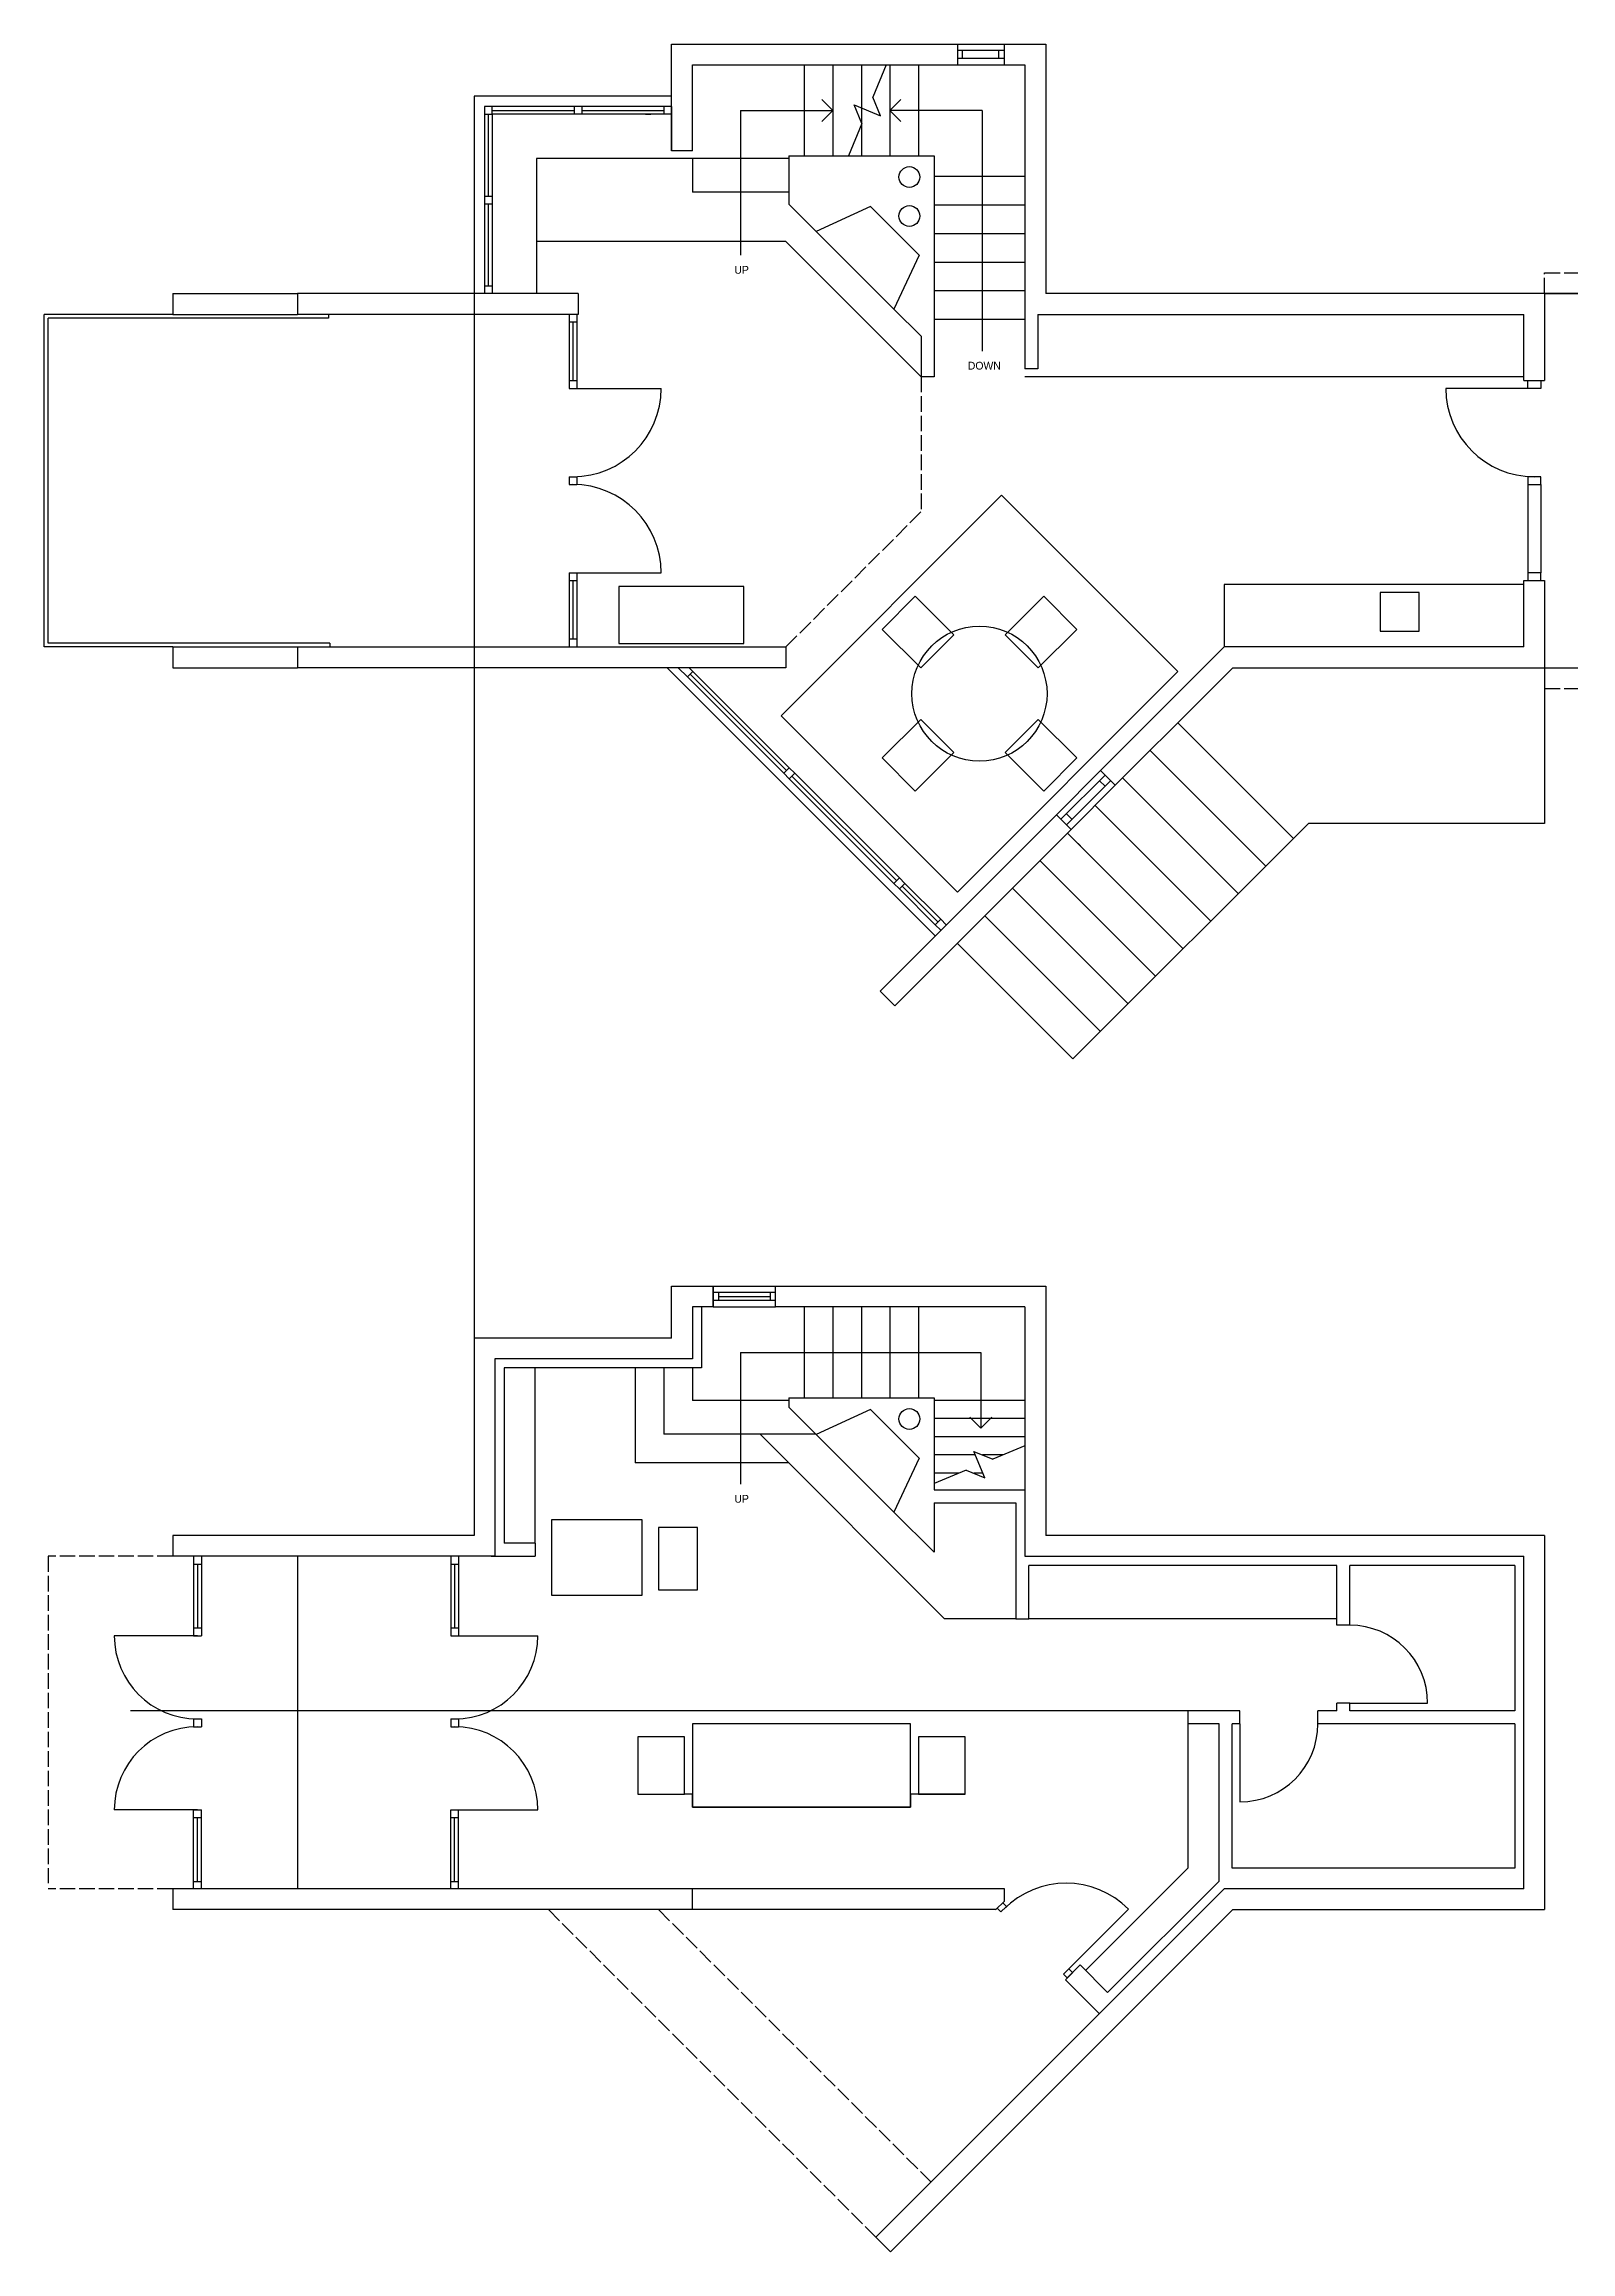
# Model space of a CAD drawing. Header units: inches. Extents: x -16659 to 2747, y 141 to 7454.
# Drawn here: x -5864 to -5276, y 1095 to 1945 of the extents above; entities that cross this region are included whole.
import ezdxf

# ---------------------------------------------------------------- set-up
doc = ezdxf.new("R2010")
doc.units = ezdxf.units.IN
doc.header["$LTSCALE"] = 0.5
doc.header["$MEASUREMENT"] = 0
doc.linetypes.add('ACAD_ISO02W100', pattern=[15, 12, -3])
doc.layers.get('0').update_dxf_attribs({"color": 253})
for name, color, linetype in [('A-doors', 254, 'Continuous'), ('A-Elev-North', 7, 'Continuous'), ('A-Elev-South', 7, 'Continuous'), ('A-furniture', 33, 'Continuous'), ('A-glazing', 252, 'Continuous'), ('A-millwork', 252, 'Continuous'), ('A-soffit', 251, 'ACAD_ISO02W100'), ('A-stairs', 252, 'Continuous'), ('A-text', 254, 'Continuous'), ('A-walls', 7, 'Continuous'), ('construction', 160, 'Continuous')]:
    doc.layers.add(name, color=color, linetype=linetype)

msp = doc.modelspace()

# ---------------------------------------------------------------- linework, layer by layer
for p, q in [((-5166.35, 1849.22), (-5286.35, 1849.22)), ((-5286.35, 1849.22), (-5166.35, 1849.22)), ((-5286.35, 1705.22), (-5166.35, 1705.22))]:
    msp.add_line(p, q)
at = {"layer": 'A-doors'}
for p, q in [((-5661.84, 1841.22), (-5661.84, 1812.72)), ((-5661.84, 1838.3), (-5658.84, 1838.3)), ((-5658.84, 1841.22), (-5658.84, 1812.72)), ((-5661.84, 1815.72), (-5658.84, 1815.72)), ((-5661.84, 1812.72), (-5658.84, 1812.72)), ((-5290.35, 1812.72), (-5324.35, 1812.72)), ((-5292.85, 1812.72), (-5292.85, 1815.72)), ((-5292.85, 1815.72), (-5287.85, 1815.72)), ((-5287.85, 1812.72), (-5292.85, 1812.72)), ((-5287.85, 1815.72), (-5287.85, 1812.72)), ((-5661.84, 1778.72), (-5658.84, 1778.72)), ((-5661.84, 1778.72), (-5661.84, 1775.72)), ((-5658.84, 1778.72), (-5658.84, 1775.72)), ((-5292.85, 1778.72), (-5292.85, 1775.72)), ((-5287.85, 1778.72), (-5292.85, 1778.72)), ((-5287.85, 1775.72), (-5287.85, 1778.72)), ((-5661.84, 1775.72), (-5658.84, 1775.72)), ((-5292.85, 1775.72), (-5287.85, 1775.72)), ((-5661.84, 1741.72), (-5658.84, 1741.72)), ((-5661.84, 1741.72), (-5661.84, 1713.22)), ((-5661.84, 1738.72), (-5658.84, 1738.72)), ((-5658.84, 1741.72), (-5658.84, 1713.22)), ((-5292.85, 1741.72), (-5292.85, 1738.72)), ((-5287.85, 1741.72), (-5292.85, 1741.72)), ((-5292.85, 1738.72), (-5287.85, 1738.72)), ((-5287.85, 1738.72), (-5287.85, 1741.72)), ((-5658.84, 1716.22), (-5661.84, 1716.22)), ((-5674.85, 1368.19), (-5674.85, 1363.19)), ((-5806.35, 1363.19), (-5806.35, 1360.19)), ((-5806.35, 1360.19), (-5803.35, 1360.19)), ((-5803.35, 1363.19), (-5803.35, 1360.19)), ((-5707.35, 1363.19), (-5707.35, 1360.19)), ((-5707.35, 1360.19), (-5704.35, 1360.19)), ((-5704.35, 1363.19), (-5704.35, 1360.19)), ((-5806.35, 1335.61), (-5806.35, 1332.61)), ((-5806.35, 1335.61), (-5803.35, 1335.61)), ((-5803.35, 1335.61), (-5803.35, 1332.61)), ((-5707.35, 1335.61), (-5704.35, 1335.61)), ((-5707.35, 1335.61), (-5707.35, 1332.61)), ((-5704.35, 1335.61), (-5704.35, 1332.61)), ((-5804.85, 1332.61), (-5836.85, 1332.61)), ((-5806.35, 1332.61), (-5803.35, 1332.61)), ((-5707.35, 1332.61), (-5704.35, 1332.61)), ((-5705.85, 1332.61), (-5673.85, 1332.61)), ((-5806.35, 1300.61), (-5803.35, 1300.61)), ((-5806.35, 1300.61), (-5806.35, 1297.61)), ((-5803.35, 1300.61), (-5803.35, 1297.61)), ((-5707.35, 1300.61), (-5707.35, 1297.61)), ((-5707.35, 1300.61), (-5704.35, 1300.61)), ((-5704.35, 1300.61), (-5704.35, 1297.61)), ((-5361.35, 1306.69), (-5331.35, 1306.69)), ((-5806.35, 1297.61), (-5803.35, 1297.61)), ((-5707.35, 1297.61), (-5704.35, 1297.61)), ((-5403.61, 1298.69), (-5403.61, 1268.69)), ((-5804.85, 1265.61), (-5836.85, 1265.61)), ((-5806.35, 1265.61), (-5803.35, 1265.61)), ((-5806.35, 1262.61), (-5806.35, 1265.61)), ((-5806.35, 1262.61), (-5803.35, 1262.61)), ((-5803.35, 1262.61), (-5803.35, 1265.61)), ((-5707.35, 1262.61), (-5707.35, 1265.61)), ((-5707.35, 1265.61), (-5704.35, 1265.61)), ((-5707.35, 1262.61), (-5704.35, 1262.61)), ((-5705.85, 1265.61), (-5673.85, 1265.61)), ((-5704.35, 1262.61), (-5704.35, 1265.61)), ((-5806.35, 1238.02), (-5803.35, 1238.02)), ((-5806.35, 1235.19), (-5806.35, 1238.02)), ((-5803.35, 1235.19), (-5803.35, 1238.02)), ((-5707.35, 1235.19), (-5707.35, 1238.02)), ((-5707.35, 1238.02), (-5704.35, 1238.02)), ((-5704.35, 1235.19), (-5704.35, 1238.02)), ((-5470.49, 1203.36), (-5446.45, 1227.4))]:
    msp.add_line(p, q, dxfattribs=at)
for centre, radius, start, end in [((-5290.35, 1812.72), 34, 180, 270), ((-5361.35, 1306.69), 30, 0, 90), ((-5804.85, 1332.61), 32, 180, 270), ((-5705.85, 1332.61), 32, 270, 0), ((-5804.85, 1265.61), 32, 90, 180), ((-5705.85, 1265.61), 32, 0, 90), ((-5403.61, 1298.69), 30, 270, 0)]:
    msp.add_arc(centre, radius, start, end, dxfattribs=at)
at = {"layer": 'A-Elev-North', "color": 253}
for p, q in [((-5622.35, 1925.22), (-5698.35, 1925.22)), ((-5698.35, 1925.22), (-5698.35, 1849.22)), ((-5577.26, 1901.22), (-5674.35, 1901.22)), ((-5674.35, 1901.22), (-5674.35, 1849.22)), ((-5614.35, 1901.22), (-5614.35, 1888.22)), ((-5577.26, 1888.22), (-5614.35, 1888.22)), ((-5636.35, 1435.69), (-5636.35, 1399.19)), ((-5625.35, 1435.69), (-5625.35, 1410.19)), ((-5614.35, 1435.69), (-5614.35, 1423.19)), ((-5577.26, 1423.19), (-5614.35, 1423.19)), ((-5486.35, 1423.19), (-5521.35, 1423.19)), ((-5566.79, 1410.19), (-5625.35, 1410.19))]:
    msp.add_line(p, q, dxfattribs=at)
at = {"layer": 'A-Elev-North', "color": 252}
for p, q in [((-5659.85, 1921.22), (-5659.85, 1918.22)), ((-5656.85, 1921.22), (-5656.85, 1918.22))]:
    msp.add_line(p, q, dxfattribs=at)
at = {"layer": 'A-Elev-North'}
msp.add_line((-5622.35, 1921.22), (-5622.35, 1904.22), dxfattribs=at)
at = {"layer": 'A-Elev-North', "color": 254}
for p, q in [((-5619.82, 1705.22), (-5616.29, 1701.68)), ((-5614.16, 1703.8), (-5615.58, 1705.22)), ((-5574.96, 1664.6), (-5577.08, 1666.72)), ((-5579.2, 1664.6), (-5577.08, 1662.47)), ((-5577.08, 1662.47), (-5576.02, 1663.53))]:
    msp.add_line(p, q, dxfattribs=at)
at = {"layer": 'A-Elev-North', "color": 7}
for p, q in [((-5534.65, 1624.29), (-5532.53, 1622.17)), ((-5536.77, 1622.17), (-5534.65, 1620.05)), ((-5520.86, 1606.26), (-5518.74, 1604.14)), ((-5518.74, 1608.38), (-5516.62, 1606.26))]:
    msp.add_line(p, q, dxfattribs=at)
at = {"layer": 'A-Elev-South', "color": 253}
for p, q in [((-5814.35, 1849.22), (-5766.35, 1849.22)), ((-5814.35, 1841.22), (-5766.35, 1841.22)), ((-5814.35, 1713.22), (-5766.35, 1713.22)), ((-5766.35, 1713.22), (-5578.35, 1713.22)), ((-5814.35, 1705.22), (-5766.35, 1705.22)), ((-5286.35, 1705.22), (-5286.35, 1645.22)), ((-5427.55, 1684.01), (-5383.01, 1639.47)), ((-5438.16, 1673.41), (-5393.61, 1628.86)), ((-5448.77, 1662.8), (-5404.22, 1618.25)), ((-5459.37, 1652.19), (-5414.83, 1607.65)), ((-5469.98, 1641.59), (-5425.43, 1597.04)), ((-5377.26, 1645.22), (-5467.86, 1554.61)), ((-5286.35, 1645.22), (-5377.26, 1645.22)), ((-5480.59, 1630.98), (-5436.04, 1586.43)), ((-5491.19, 1620.37), (-5446.65, 1575.83)), ((-5501.8, 1609.77), (-5457.25, 1565.22)), ((-5512.41, 1599.16), (-5467.86, 1554.61))]:
    msp.add_line(p, q, dxfattribs=at)
at = {"layer": 'A-Elev-South', "color": 7}
for p, q in [((-5536.47, 1575.1), (-5468.59, 1642.98)), ((-5542.13, 1580.76), (-5536.47, 1575.1))]:
    msp.add_line(p, q, dxfattribs=at)
at = {"layer": 'A-furniture'}
msp.add_line((-5423.61, 1303.69), (-5830.64, 1303.69), dxfattribs=at)
for points in [[(-5580.22, 1686.73), (-5512.34, 1618.85), (-5427.48, 1703.7), (-5495.37, 1771.58)], [(-5668.63, 1348.29), (-5633.63, 1348.29), (-5633.63, 1377.29), (-5668.63, 1377.29)]]:
    msp.add_lwpolyline(points, close=True, dxfattribs=at)
for points in [[(-5642.6, 1736.48), (-5642.6, 1714.48), (-5594.6, 1714.48), (-5594.6, 1736.48), (-5642.6, 1736.48)], [(-5513.75, 1717.84), (-5528.6, 1732.69), (-5541.33, 1719.97), (-5526.48, 1705.12), (-5513.75, 1717.84)], [(-5481.22, 1705.12), (-5466.37, 1719.97), (-5479.1, 1732.69), (-5493.95, 1717.84), (-5481.22, 1705.12)], [(-5513.75, 1672.59), (-5528.6, 1657.74), (-5541.33, 1670.47), (-5526.48, 1685.32), (-5513.75, 1672.59)], [(-5481.22, 1685.32), (-5466.37, 1670.47), (-5479.1, 1657.74), (-5493.95, 1672.59), (-5481.22, 1685.32)], [(-5627.4, 1350.31), (-5612.4, 1350.31), (-5612.4, 1374.31), (-5627.4, 1374.31), (-5627.4, 1350.31)], [(-5509.35, 1271.69), (-5509.35, 1293.69), (-5527.35, 1293.69), (-5527.35, 1271.69), (-5509.35, 1271.69), (-5527.35, 1271.69), (-5530.35, 1271.69), (-5530.35, 1266.69), (-5530.35, 1298.69), (-5614.35, 1298.69), (-5614.35, 1266.69), (-5530.35, 1266.69), (-5614.35, 1266.69), (-5614.35, 1271.69), (-5617.35, 1271.69), (-5617.35, 1293.69), (-5635.35, 1293.69), (-5635.35, 1271.69), (-5617.35, 1271.69)]]:
    msp.add_lwpolyline(points, dxfattribs=at)
msp.add_circle((-5503.85, 1695.22), 26, dxfattribs=at)
at = {"layer": 'A-glazing'}
for p, q in [((-5494.35, 1942.72), (-5512.35, 1942.72)), ((-5494.35, 1939.72), (-5512.35, 1939.72)), ((-5510.35, 1939.72), (-5510.35, 1942.72)), ((-5496.35, 1939.72), (-5496.35, 1942.72)), ((-5698.35, 1925.22), (-5698.35, 1447.19)), ((-5694.35, 1921.22), (-5694.35, 1918.22)), ((-5622.35, 1921.22), (-5694.35, 1921.22)), ((-5691.35, 1918.22), (-5691.35, 1921.22)), ((-5630.35, 1921.22), (-5632.35, 1921.22)), ((-5625.35, 1921.22), (-5625.35, 1918.22)), ((-5694.35, 1918.22), (-5691.35, 1918.22)), ((-5694.35, 1918.22), (-5694.35, 1849.22)), ((-5692.85, 1886.72), (-5692.85, 1918.22)), ((-5691.35, 1919.72), (-5659.85, 1919.72)), ((-5622.35, 1918.22), (-5691.35, 1918.22)), ((-5691.35, 1918.22), (-5691.35, 1849.22)), ((-5656.85, 1919.72), (-5625.35, 1919.72)), ((-5632.35, 1918.22), (-5630.35, 1918.22)), ((-5694.35, 1886.72), (-5691.35, 1886.72)), ((-5694.35, 1883.72), (-5691.35, 1883.72)), ((-5692.85, 1852.22), (-5692.85, 1883.72)), ((-5694.35, 1852.22), (-5691.35, 1852.22)), ((-5814.35, 1841.22), (-5862.35, 1841.22)), ((-5292.85, 1775.72), (-5292.85, 1741.72)), ((-5287.85, 1775.72), (-5287.85, 1741.72)), ((-5520.91, 1601.97), (-5624.11, 1705.17)), ((-5579.2, 1664.6), (-5616.29, 1701.68)), ((-5578.14, 1665.66), (-5615.22, 1702.74)), ((-5577.08, 1666.72), (-5614.16, 1703.8)), ((-5536.77, 1622.17), (-5577.08, 1662.47)), ((-5535.71, 1623.23), (-5576.02, 1663.53)), ((-5534.65, 1624.29), (-5574.96, 1664.6)), ((-5472.48, 1646.87), (-5455.5, 1663.84)), ((-5455.5, 1659.6), (-5457.63, 1661.72)), ((-5468.24, 1646.86), (-5470.36, 1648.98)), ((-5465.02, 1636.65), (-5467.14, 1638.77)), ((-5520.86, 1606.26), (-5534.65, 1620.05)), ((-5519.8, 1607.32), (-5533.59, 1621.11)), ((-5518.74, 1608.38), (-5532.53, 1622.17)), ((-5582.35, 1464.69), (-5606.35, 1464.69)), ((-5582.35, 1461.69), (-5606.35, 1461.69)), ((-5604.35, 1464.69), (-5604.35, 1461.69)), ((-5604.35, 1463.19), (-5584.35, 1463.19)), ((-5584.35, 1464.69), (-5584.35, 1461.69)), ((-5806.35, 1360.19), (-5806.35, 1335.61)), ((-5803.35, 1360.19), (-5803.35, 1335.61)), ((-5766.35, 1363.19), (-5766.35, 1235.19)), ((-5707.35, 1360.19), (-5707.35, 1335.61)), ((-5704.35, 1360.19), (-5704.35, 1335.61)), ((-5806.35, 1238.02), (-5806.35, 1262.61)), ((-5803.35, 1238.02), (-5803.35, 1262.61)), ((-5707.35, 1238.02), (-5707.35, 1262.61)), ((-5704.35, 1238.02), (-5704.35, 1262.61)), ((-5497, 1227.76), (-5495.59, 1226.34)), ((-5493.47, 1228.46), (-5495.59, 1226.34)), ((-5494.88, 1229.88), (-5493.47, 1228.46)), ((-5469.43, 1204.42), (-5471.55, 1202.3)), ((-5471.55, 1202.3), (-5470.13, 1200.89)), ((-5468.01, 1203.01), (-5470.13, 1200.89)), ((-5469.43, 1204.42), (-5468.01, 1203.01))]:
    msp.add_line(p, q, dxfattribs=at)
at = {"layer": 'A-glazing', "color": 254}
for p, q in [((-5616.29, 1701.68), (-5614.16, 1703.8)), ((-5579.2, 1664.6), (-5577.08, 1666.72)), ((-5577.08, 1662.47), (-5574.96, 1664.6)), ((-5536.77, 1622.17), (-5534.65, 1624.29)), ((-5534.65, 1620.05), (-5532.53, 1622.17)), ((-5520.86, 1606.26), (-5518.74, 1608.38))]:
    msp.add_line(p, q, dxfattribs=at)
at = {"layer": 'A-glazing', "color": 253}
for p, q in [((-5474.24, 1648.64), (-5457.27, 1665.61)), ((-5470.35, 1644.75), (-5453.38, 1661.72)), ((-5468.59, 1642.98), (-5451.62, 1659.95))]:
    msp.add_line(p, q, dxfattribs=at)
at = {"layer": 'A-millwork'}
for p, q in [((-5863.85, 1713.22), (-5863.85, 1841.22)), ((-5814.35, 1841.22), (-5863.85, 1841.22)), ((-5862.35, 1714.72), (-5862.35, 1839.72)), ((-5754.35, 1839.72), (-5862.35, 1839.72)), ((-5754.35, 1841.22), (-5754.35, 1839.72)), ((-5294.35, 1817.22), (-5486.35, 1817.22)), ((-5294.35, 1737.22), (-5409.66, 1737.22)), ((-5409.66, 1737.22), (-5409.66, 1713.22)), ((-5334.66, 1734.22), (-5349.66, 1734.22)), ((-5349.66, 1734.22), (-5349.66, 1719.22)), ((-5334.66, 1719.22), (-5334.66, 1734.22)), ((-5349.66, 1719.22), (-5334.66, 1719.22)), ((-5814.35, 1713.22), (-5863.85, 1713.22)), ((-5753.84, 1714.72), (-5862.35, 1714.72)), ((-5753.84, 1714.72), (-5753.84, 1713.22)), ((-5674.85, 1368.19), (-5674.85, 1435.69)), ((-5366.35, 1339.19), (-5484.85, 1339.19)), ((-5423.61, 1298.69), (-5423.61, 1243.16)), ((-5423.61, 1243.16), (-5463, 1203.78))]:
    msp.add_line(p, q, dxfattribs=at)
at = {"layer": 'A-soffit'}
for p, q in [((-5286.35, 1857.22), (-5046.35, 1857.22)), ((-5286.35, 1849.22), (-5286.35, 1857.22)), ((-5526.35, 1817.22), (-5526.35, 1765.22)), ((-5578.35, 1713.22), (-5526.35, 1765.22)), ((-5286.35, 1705.22), (-5286.35, 1697.22)), ((-5286.35, 1697.22), (-5046.35, 1697.22)), ((-5814.35, 1363.19), (-5862.35, 1363.19)), ((-5862.35, 1363.19), (-5862.35, 1237.45)), ((-5814.35, 1235.19), (-5862.35, 1235.19)), ((-5669.77, 1227.19), (-5543.71, 1101.14)), ((-5627.34, 1227.19), (-5522.5, 1122.36))]:
    msp.add_line(p, q, dxfattribs=at)
at = {"layer": 'A-stairs'}
for p, q in [((-5571.31, 1937.22), (-5571.31, 1902.22)), ((-5560.31, 1937.22), (-5560.31, 1902.22)), ((-5549.31, 1937.22), (-5549.31, 1902.22)), ((-5539.81, 1937.22), (-5544.95, 1924.8)), ((-5538.31, 1937.22), (-5538.31, 1902.22)), ((-5527.31, 1937.22), (-5527.31, 1902.22)), ((-5552.14, 1921.82), (-5541.98, 1917.61)), ((-5549.16, 1914.63), (-5552.14, 1921.82)), ((-5541.98, 1917.61), (-5544.95, 1924.8)), ((-5549.16, 1914.63), (-5554.31, 1902.22)), ((-5486.35, 1894.22), (-5521.35, 1894.22)), ((-5486.35, 1883.22), (-5521.35, 1883.22)), ((-5486.35, 1872.22), (-5521.35, 1872.22)), ((-5578.35, 1869.22), (-5674.35, 1869.22)), ((-5526.35, 1817.22), (-5578.35, 1869.22)), ((-5486.35, 1861.22), (-5521.35, 1861.22)), ((-5486.35, 1850.22), (-5521.35, 1850.22)), ((-5486.35, 1839.22), (-5521.35, 1839.22)), ((-5571.31, 1459.19), (-5571.31, 1424.19)), ((-5560.31, 1459.19), (-5560.31, 1424.19)), ((-5549.31, 1459.19), (-5549.31, 1424.19)), ((-5538.31, 1459.19), (-5538.31, 1424.19)), ((-5527.31, 1459.19), (-5527.31, 1424.19)), ((-5486.35, 1416.19), (-5521.35, 1416.19)), ((-5588.26, 1410.19), (-5517.26, 1339.19)), ((-5486.35, 1409.19), (-5521.35, 1409.19)), ((-5505.39, 1402.19), (-5521.35, 1402.19)), ((-5505.96, 1403.57), (-5498.77, 1400.59)), ((-5501.75, 1393.41), (-5505.96, 1403.57)), ((-5494.9, 1402.19), (-5502.64, 1402.19)), ((-5486.35, 1405.74), (-5498.77, 1400.59)), ((-5577.26, 1399.19), (-5636.35, 1399.19)), ((-5508.93, 1396.38), (-5521.35, 1391.24)), ((-5511.8, 1395.19), (-5521.35, 1395.19)), ((-5508.93, 1396.38), (-5501.75, 1393.41)), ((-5502.49, 1395.19), (-5506.06, 1395.19)), ((-5489.85, 1339.19), (-5517.26, 1339.19))]:
    msp.add_line(p, q, dxfattribs=at)
at = {"layer": 'A-text'}
for p, q in [((-5560.31, 1919.72), (-5564.55, 1923.96)), ((-5538.31, 1919.72), (-5534.06, 1923.96)), ((-5595.81, 1919.72), (-5560.31, 1919.72)), ((-5595.81, 1919.72), (-5595.81, 1863.98)), ((-5560.31, 1919.72), (-5564.55, 1915.47)), ((-5538.31, 1919.72), (-5534.06, 1915.47)), ((-5502.81, 1919.72), (-5538.31, 1919.72)), ((-5502.81, 1919.72), (-5502.81, 1827.08)), ((-5595.81, 1441.69), (-5503.35, 1441.69)), ((-5595.81, 1441.69), (-5595.81, 1390.96)), ((-5503.35, 1412.54), (-5507.59, 1416.78)), ((-5503.35, 1412.54), (-5499.11, 1416.78))]:
    msp.add_line(p, q, dxfattribs=at)
at = {"layer": 'A-walls'}
for p, q in [((-5622.35, 1945.22), (-5512.35, 1945.22)), ((-5622.35, 1904.22), (-5622.35, 1945.22)), ((-5512.35, 1945.22), (-5512.35, 1937.22)), ((-5494.35, 1945.22), (-5478.35, 1945.22)), ((-5494.35, 1945.22), (-5494.35, 1937.22)), ((-5478.35, 1945.22), (-5478.35, 1849.22)), ((-5614.35, 1937.22), (-5512.35, 1937.22)), ((-5614.35, 1904.22), (-5614.35, 1937.22)), ((-5494.35, 1937.22), (-5486.35, 1937.22)), ((-5486.35, 1937.22), (-5486.35, 1820.22)), ((-5614.35, 1904.22), (-5622.35, 1904.22)), ((-5577.26, 1902.22), (-5521.35, 1902.22)), ((-5577.26, 1902.22), (-5577.26, 1883.68)), ((-5521.35, 1902.22), (-5521.35, 1817.22)), ((-5566.79, 1873.22), (-5577.26, 1883.68)), ((-5545.85, 1882.78), (-5566.66, 1873.08)), ((-5527.12, 1864.05), (-5545.85, 1882.78)), ((-5566.79, 1873.22), (-5536.82, 1843.24)), ((-5527.12, 1864.05), (-5536.82, 1843.24)), ((-5658.35, 1849.22), (-5766.35, 1849.22)), ((-5766.35, 1849.22), (-5766.35, 1841.22)), ((-5658.35, 1849.22), (-5658.35, 1841.22)), ((-5286.35, 1849.22), (-5478.35, 1849.22)), ((-5286.35, 1849.22), (-5286.35, 1815.72)), ((-5658.35, 1841.22), (-5766.35, 1841.22)), ((-5526.35, 1832.77), (-5536.82, 1843.24)), ((-5481.35, 1841.22), (-5294.35, 1841.22)), ((-5481.35, 1841.22), (-5481.35, 1820.22)), ((-5294.35, 1815.72), (-5294.35, 1841.22)), ((-5526.35, 1832.77), (-5526.35, 1817.22)), ((-5481.35, 1820.22), (-5486.35, 1820.22)), ((-5521.35, 1817.22), (-5526.35, 1817.22)), ((-5294.35, 1815.72), (-5286.35, 1815.72)), ((-5294.35, 1738.72), (-5286.35, 1738.72)), ((-5294.35, 1713.22), (-5294.35, 1738.72)), ((-5286.35, 1738.72), (-5286.35, 1705.22)), ((-5766.35, 1713.22), (-5766.35, 1705.22)), ((-5578.35, 1713.22), (-5578.35, 1705.22)), ((-5457.27, 1665.61), (-5409.66, 1713.22)), ((-5294.35, 1713.22), (-5409.66, 1713.22)), ((-5578.35, 1705.22), (-5766.35, 1705.22)), ((-5406.35, 1705.22), (-5417.67, 1693.89)), ((-5406.35, 1705.22), (-5286.35, 1705.22)), ((-5417.67, 1693.89), (-5451.62, 1659.95)), ((-5451.62, 1659.95), (-5457.27, 1665.61)), ((-5542.13, 1580.76), (-5474.24, 1648.64)), ((-5468.59, 1642.98), (-5474.24, 1648.64)), ((-5622.35, 1447.19), (-5622.35, 1467.19)), ((-5622.35, 1467.19), (-5606.35, 1467.19)), ((-5606.35, 1459.19), (-5606.35, 1467.19)), ((-5606.35, 1467.19), (-5606.35, 1459.19)), ((-5582.35, 1459.19), (-5582.35, 1467.19)), ((-5582.35, 1467.19), (-5478.35, 1467.19)), ((-5478.35, 1467.19), (-5478.35, 1371.19)), ((-5614.35, 1459.19), (-5614.35, 1439.19)), ((-5606.35, 1459.19), (-5614.35, 1459.19)), ((-5610.85, 1459.19), (-5610.85, 1435.69)), ((-5486.35, 1459.19), (-5582.35, 1459.19)), ((-5486.35, 1459.19), (-5486.35, 1363.19)), ((-5698.35, 1447.19), (-5698.35, 1371.19)), ((-5622.35, 1447.19), (-5698.35, 1447.19)), ((-5690.35, 1439.19), (-5690.35, 1363.19)), ((-5614.35, 1439.19), (-5690.35, 1439.19)), ((-5503.35, 1441.69), (-5503.35, 1412.54)), ((-5610.85, 1435.69), (-5686.85, 1435.69)), ((-5686.85, 1435.69), (-5686.85, 1368.19)), ((-5577.26, 1424.19), (-5577.26, 1420.66)), ((-5577.26, 1424.19), (-5521.35, 1424.19)), ((-5566.79, 1410.19), (-5577.26, 1420.66)), ((-5545.85, 1419.76), (-5566.66, 1410.06)), ((-5527.12, 1401.02), (-5545.85, 1419.76)), ((-5521.35, 1424.19), (-5521.35, 1388.75)), ((-5566.79, 1410.19), (-5536.82, 1380.22)), ((-5527.12, 1401.02), (-5536.82, 1380.22)), ((-5521.35, 1388.75), (-5486.35, 1388.75)), ((-5521.35, 1364.75), (-5536.82, 1380.22)), ((-5521.35, 1383.75), (-5521.35, 1364.75)), ((-5521.35, 1383.75), (-5489.85, 1383.75)), ((-5489.85, 1383.75), (-5489.85, 1339.19)), ((-5698.35, 1371.19), (-5814.35, 1371.19)), ((-5814.35, 1371.19), (-5814.35, 1363.19)), ((-5674.85, 1368.19), (-5686.85, 1368.19)), ((-5286.35, 1371.19), (-5478.35, 1371.19)), ((-5286.35, 1371.19), (-5286.35, 1227.19)), ((-5690.35, 1363.19), (-5814.35, 1363.19)), ((-5691.85, 1363.19), (-5674.85, 1363.19)), ((-5486.35, 1363.19), (-5294.35, 1363.19)), ((-5484.85, 1339.19), (-5484.85, 1359.69)), ((-5366.35, 1359.69), (-5484.85, 1359.69)), ((-5366.35, 1336.69), (-5366.35, 1359.69)), ((-5361.35, 1336.69), (-5361.35, 1359.69)), ((-5297.85, 1359.69), (-5361.35, 1359.69)), ((-5297.85, 1359.69), (-5297.85, 1303.69)), ((-5294.35, 1235.19), (-5294.35, 1363.19)), ((-5489.85, 1339.19), (-5484.85, 1339.19)), ((-5361.35, 1336.69), (-5366.35, 1336.69)), ((-5423.61, 1303.69), (-5423.61, 1298.69)), ((-5403.61, 1303.69), (-5423.61, 1303.69)), ((-5403.61, 1298.69), (-5403.61, 1303.69)), ((-5366.35, 1303.69), (-5373.61, 1303.69)), ((-5373.61, 1298.69), (-5373.61, 1303.69)), ((-5366.35, 1303.69), (-5373.61, 1303.69)), ((-5361.35, 1306.69), (-5366.35, 1306.69)), ((-5366.35, 1303.69), (-5366.35, 1306.69)), ((-5361.35, 1303.69), (-5361.35, 1306.69)), ((-5297.85, 1303.69), (-5361.35, 1303.69)), ((-5411.61, 1298.69), (-5423.61, 1298.69)), ((-5411.61, 1238.19), (-5411.61, 1298.69)), ((-5403.61, 1298.69), (-5406.61, 1298.69)), ((-5403.61, 1298.69), (-5406.61, 1298.69)), ((-5406.61, 1243.19), (-5406.61, 1298.69)), ((-5297.85, 1298.69), (-5373.61, 1298.69)), ((-5297.85, 1298.69), (-5297.85, 1243.19)), ((-5297.85, 1243.19), (-5406.61, 1243.19)), ((-5814.35, 1235.19), (-5814.35, 1227.19)), ((-5494.24, 1235.19), (-5814.35, 1235.19)), ((-5614.35, 1227.19), (-5614.35, 1235.19)), ((-5543.71, 1101.14), (-5409.66, 1235.19)), ((-5494.24, 1230.52), (-5494.24, 1235.19)), ((-5454.52, 1195.29), (-5411.61, 1238.19)), ((-5294.35, 1235.19), (-5409.66, 1235.19)), ((-5497.57, 1227.19), (-5814.35, 1227.19)), ((-5406.35, 1227.19), (-5538.06, 1095.49)), ((-5494.24, 1230.52), (-5497.65, 1227.11)), ((-5406.35, 1227.19), (-5286.35, 1227.19)), ((-5465.12, 1205.9), (-5470.78, 1200.24)), ((-5470.78, 1200.24), (-5457.7, 1187.16)), ((-5465.12, 1205.9), (-5454.52, 1195.29)), ((-5538.06, 1095.49), (-5543.71, 1101.14))]:
    msp.add_line(p, q, dxfattribs=at)
at = {"layer": 'A-walls', "color": 253}
for p, q in [((-5512.35, 1945.22), (-5494.35, 1945.22)), ((-5512.35, 1937.22), (-5494.35, 1937.22)), ((-5814.35, 1849.22, -5147.57), (-5814.35, 1841.22, -5147.57)), ((-5814.35, 1713.22), (-5814.35, 1705.22)), ((-5606.35, 1467.19), (-5582.35, 1467.19)), ((-5606.35, 1459.19), (-5582.35, 1459.19))]:
    msp.add_line(p, q, dxfattribs=at)
at = {"layer": 'A-walls', "color": 252}
for p, q in [((-5660.34, 1838.3), (-5660.34, 1815.72)), ((-5660.34, 1812.72), (-5626.34, 1812.72)), ((-5660.34, 1741.72), (-5626.34, 1741.72)), ((-5660.34, 1738.72), (-5660.34, 1716.22)), ((-5804.85, 1360.19), (-5804.85, 1335.61)), ((-5705.85, 1360.19), (-5705.85, 1335.61)), ((-5804.85, 1238.02), (-5804.85, 1262.61)), ((-5705.85, 1238.02), (-5705.85, 1262.61))]:
    msp.add_line(p, q, dxfattribs=at)
at = {"layer": 'A-walls'}
for centre in [(-5530.83, 1894.07), (-5530.83, 1879.07), (-5530.83, 1416.05)]:
    msp.add_circle(centre, 4, dxfattribs=at)
msp.add_arc((-5470.49, 1203.36), 34, 45, 135, dxfattribs=at)
at = {"layer": 'construction', "color": 252}
for centre, start, end in [((-5660.34, 1812.72), 270, 0), ((-5660.34, 1741.72), 0, 90)]:
    msp.add_arc(centre, 34, start, end, dxfattribs=at)

# ---------------------------------------------------------------- texts
at = {"layer": 'A-text'}
for s, p in [('UP', (-5598.18, 1856.85)), ('DOWN', (-5508.33, 1819.96)), ('UP', (-5598.18, 1383.83))]:
    msp.add_text(s, height=3, dxfattribs=at).set_placement(p)

doc.saveas('drawing.dxf')
